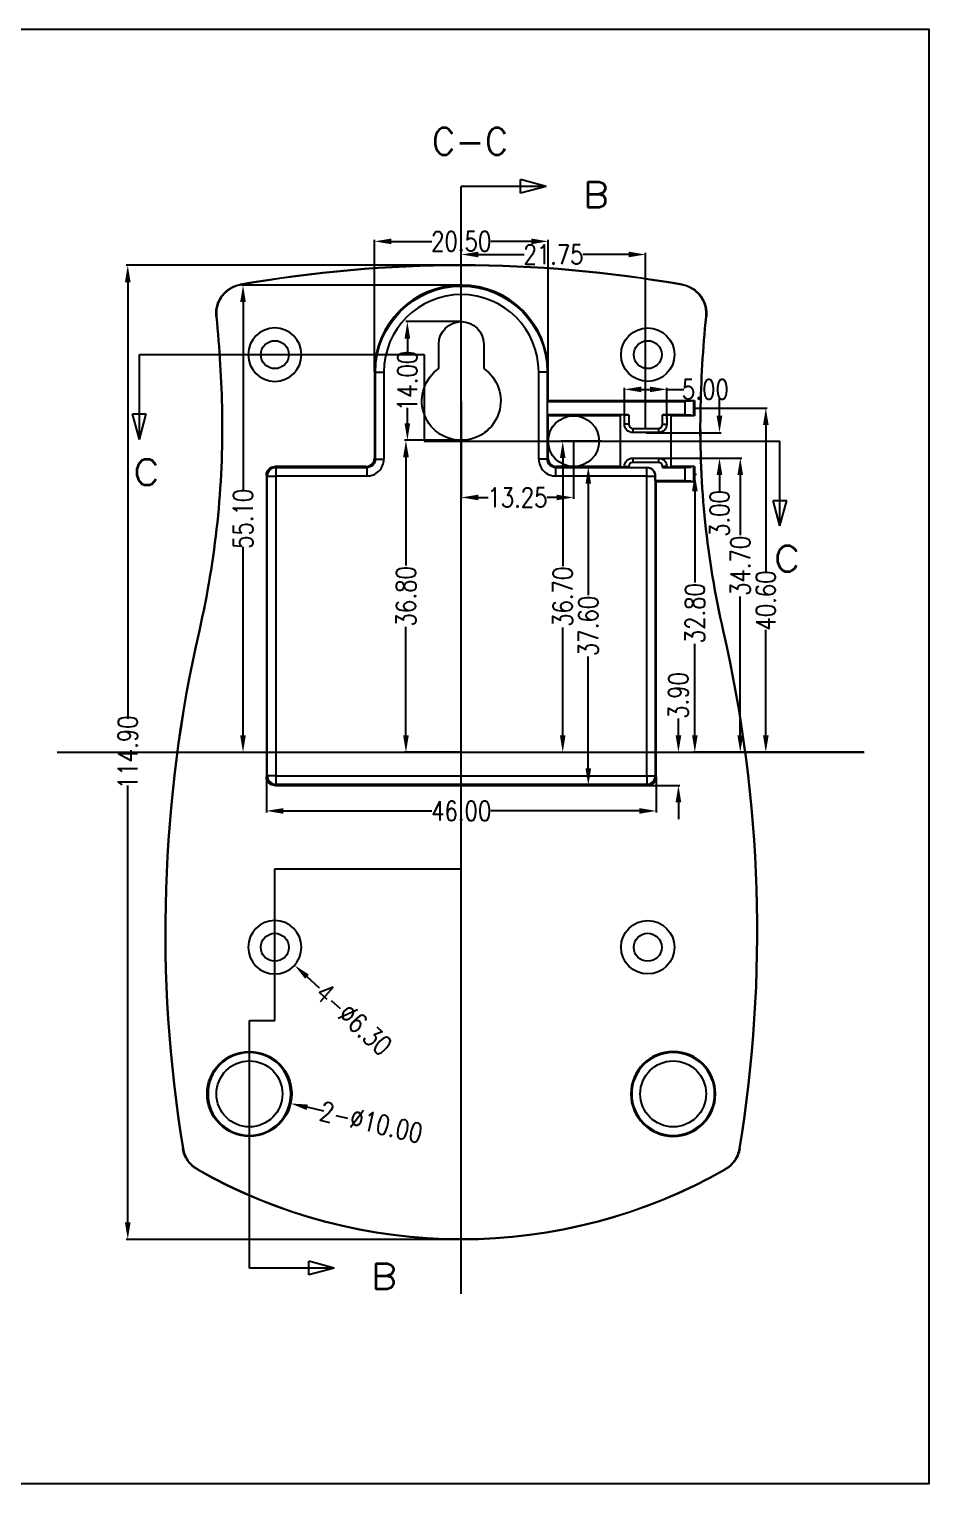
# Model space of a CAD drawing. Header units: inches. Extents: x 259 to 852, y 525 to 700.
# Drawn here: x 745.4 to 851.5, y 524.6 to 696.2 of the extents above; entities that cross this region are included whole.
import ezdxf
from ezdxf.lldxf.tags import DXFTag

# ---------------------------------------------------------------- set-up
doc = ezdxf.new("R2010")
doc.units = ezdxf.units.IN
doc.layers.add('14', color=7, linetype='Continuous')
doc.layers.add('9', color=7, linetype='Continuous')
doc.styles.add('blockfont', font='simplex.shx')
doc.styles.get("Standard").update_dxf_attribs({"font": 'txt.shx', "width": 0.8})
tags = doc.linetypes.add('PHANTOM', pattern=[50.5, 18, -6.5, 6.5, -6.5, 6.5, -6.5]).pattern_tags.tags
tags[14:15] = [DXFTag(74, 4), DXFTag(75, 0), DXFTag(340, '0'), DXFTag(46, 0.0), DXFTag(50, 0.0), DXFTag(44, 0.0), DXFTag(45, 0.0)]
tags[12:13] = [DXFTag(74, 4), DXFTag(75, 0), DXFTag(340, '0'), DXFTag(46, 0.0), DXFTag(50, 0.0), DXFTag(44, 0.0), DXFTag(45, 0.0)]
tags[10:11] = [DXFTag(74, 4), DXFTag(75, 0), DXFTag(340, '0'), DXFTag(46, 0.0), DXFTag(50, 0.0), DXFTag(44, 0.0), DXFTag(45, 0.0)]
tags[8:9] = [DXFTag(74, 4), DXFTag(75, 0), DXFTag(340, '0'), DXFTag(46, 0.0), DXFTag(50, 0.0), DXFTag(44, 0.0), DXFTag(45, 0.0)]
tags[6:7] = [DXFTag(74, 4), DXFTag(75, 0), DXFTag(340, '0'), DXFTag(46, 0.0), DXFTag(50, 0.0), DXFTag(44, 0.0), DXFTag(45, 0.0)]
tags[4:5] = [DXFTag(74, 4), DXFTag(75, 0), DXFTag(340, '0'), DXFTag(46, 0.0), DXFTag(50, 0.0), DXFTag(44, 0.0), DXFTag(45, 0.0)]
doc.dimstyles.get("Standard").update_dxf_attribs({"dimtxt": 2.3, "dimasz": 2, "dimexe": 0.18, "dimexo": 0.0625, "dimgap": 0.09, "dimtad": 0, "dimzin": 0, "dimdsep": 46, "dimtxsty": 'Standard', "dimcen": 0.09, "dimclrd": 4, "dimclre": 4, "dimclrt": 3, "dimadec": 0, "dimazin": 0, "dimtfac": 1, "dimtofl": 0, "dimtmove": 0, "dimatfit": 3, "dimfxl": 0, "dimtolj": 1, "dimtzin": 0, "dimarcsym": 0})

# ---------------------------------------------------------------- blocks, each defined once
blk = doc.blocks.new('ASSORTED_DRAFT3')
at = {"color": 13}
for p, q in [((657.33, 259.44), (656.53, 262.44)), ((656.53, 262.44), (658.14, 262.44)), ((657.33, 259.44), (658.14, 262.44))]:
    blk.add_line(p, q, dxfattribs=at)
blk = doc.blocks.new('ASSORTED_DRAFT4')
at = {"color": 13}
for p, q in [((550.8, 269.64), (549.99, 272.64)), ((549.99, 272.64), (551.6, 272.64)), ((550.8, 269.64), (551.6, 272.64))]:
    blk.add_line(p, q, dxfattribs=at)
blk = doc.blocks.new('ASSORTED_DRAFT5')
at = {"color": 13}
for p, q in [((614.1, 305.54), (611.1, 306.34)), ((611.1, 304.73), (611.1, 306.34)), ((614.1, 305.54), (611.1, 304.73))]:
    blk.add_line(p, q, dxfattribs=at)
blk = doc.blocks.new('ASSORTED_DRAFT6')
at = {"color": 13}
for p, q in [((589.1, 163.29), (586.1, 164.09)), ((586.1, 162.48), (586.1, 164.09)), ((589.1, 163.29), (586.1, 162.48))]:
    blk.add_line(p, q, dxfattribs=at)
blk = doc.blocks.new('*D85')
at = {"color": 4, "lineweight": -2}
for p, q in [((773.35, 607.98), (773.35, 603.85)), ((819.35, 607.98), (819.35, 603.85)), ((775.35, 604.03), (792.89, 604.03)), ((817.35, 604.03), (799.82, 604.03))]:
    blk.add_line(p, q, dxfattribs=at)
at = {"color": 4}
for points in [[(775.35, 604.36), (775.35, 603.69), (773.35, 604.03)], [(817.35, 604.36), (817.35, 603.69), (819.35, 604.03)]]:
    blk.add_solid(points, dxfattribs=at)
at = {"layer": 'Defpoints', "color": 0}
for p in [(773.35, 608.04), (819.35, 608.04), (819.35, 604.03)]:
    blk.add_point(p, dxfattribs=at)
at = {"color": 3, "insert": (796.35, 604.03), "char_height": 2.3, "attachment_point": 5}
blk.add_mtext('\\A1;46.00', dxfattribs=at)
blk = doc.blocks.new('*D86')
at = {"color": 4, "lineweight": -2}
for p, q in [((815.04, 644.64), (811.16, 644.64)), ((811.34, 642.64), (811.34, 629.46)), ((811.34, 609.04), (811.34, 622.23)), ((818.29, 607.04), (811.16, 607.04))]:
    blk.add_line(p, q, dxfattribs=at)
at = {"color": 4}
for points in [[(811.01, 642.64), (811.67, 642.64), (811.34, 644.64)], [(811.01, 609.04), (811.67, 609.04), (811.34, 607.04)]]:
    blk.add_solid(points, dxfattribs=at)
at = {"layer": 'Defpoints', "color": 0}
for p in [(811.34, 644.64), (815.1, 644.64), (818.35, 607.04)]:
    blk.add_point(p, dxfattribs=at)
at = {"color": 3, "insert": (811.34, 625.84), "char_height": 2.3, "attachment_point": 5, "rotation": 90}
blk.add_mtext('\\A1;37.60', dxfattribs=at)
blk = doc.blocks.new('*D87')
at = {"color": 4, "lineweight": -2}
for p, q in [((821.97, 612.94), (821.97, 614.94)), ((819.41, 610.94), (822.15, 610.94)), ((814.79, 607.04), (822.15, 607.04)), ((821.97, 605.04), (821.97, 603.04))]:
    blk.add_line(p, q, dxfattribs=at)
at = {"color": 4}
for points in [[(821.64, 612.94), (822.31, 612.94), (821.97, 610.94)], [(821.64, 605.04), (822.31, 605.04), (821.97, 607.04)]]:
    blk.add_solid(points, dxfattribs=at)
at = {"layer": 'Defpoints', "color": 0}
for p in [(819.35, 610.94), (821.97, 610.94), (814.72, 607.04)]:
    blk.add_point(p, dxfattribs=at)
at = {"color": 3, "insert": (821.97, 617.64), "char_height": 2.3, "attachment_point": 5, "rotation": 90}
blk.add_mtext('\\A1;3.90', dxfattribs=at)
blk = doc.blocks.new('*D88')
at = {"color": 4, "lineweight": -2}
for p, q in [((796.29, 666.04), (770.42, 666.04)), ((770.6, 664.04), (770.6, 641.8)), ((770.6, 612.94), (770.6, 635.18)), ((748.73, 610.94), (770.78, 610.94))]:
    blk.add_line(p, q, dxfattribs=at)
at = {"color": 4}
for points in [[(770.26, 664.04), (770.93, 664.04), (770.6, 666.04)], [(770.26, 612.94), (770.93, 612.94), (770.6, 610.94)]]:
    blk.add_solid(points, dxfattribs=at)
at = {"layer": 'Defpoints', "color": 0}
for p in [(796.35, 666.04), (748.67, 610.94), (770.6, 610.94)]:
    blk.add_point(p, dxfattribs=at)
at = {"color": 3, "insert": (770.6, 638.49), "char_height": 2.3, "attachment_point": 5, "rotation": 90}
blk.add_mtext('\\A1;55.10', dxfattribs=at)
blk = doc.blocks.new('*D89')
at = {"color": 4, "lineweight": -2}
for p, q in [((786.1, 655.86), (786.1, 671.39)), ((788.1, 671.21), (792.89, 671.21)), ((804.6, 671.21), (799.82, 671.21)), ((806.6, 655.86), (806.6, 671.39))]:
    blk.add_line(p, q, dxfattribs=at)
at = {"color": 4}
for points in [[(788.1, 671.54), (788.1, 670.87), (786.1, 671.21)], [(804.6, 671.54), (804.6, 670.87), (806.6, 671.21)]]:
    blk.add_solid(points, dxfattribs=at)
at = {"layer": 'Defpoints', "color": 0}
for p in [(806.6, 671.21), (786.1, 655.79), (806.6, 655.79)]:
    blk.add_point(p, dxfattribs=at)
at = {"color": 3, "insert": (796.35, 671.21), "char_height": 2.3, "attachment_point": 5}
blk.add_mtext('\\A1;20.50', dxfattribs=at)
blk = doc.blocks.new('*D90')
at = {"color": 4, "lineweight": -2}
for p, q in [((826.82, 650.64), (826.82, 652.64)), ((818.16, 648.64), (827, 648.64)), ((818.16, 645.64), (827, 645.64)), ((826.82, 643.64), (826.82, 641.64))]:
    blk.add_line(p, q, dxfattribs=at)
at = {"color": 4}
for points in [[(826.48, 650.64), (827.15, 650.64), (826.82, 648.64)], [(826.48, 643.64), (827.15, 643.64), (826.82, 645.64)]]:
    blk.add_solid(points, dxfattribs=at)
at = {"layer": 'Defpoints', "color": 0}
for p in [(818.1, 648.64), (818.1, 645.64), (826.82, 645.64)]:
    blk.add_point(p, dxfattribs=at)
at = {"color": 3, "insert": (826.82, 639.1), "char_height": 2.3, "attachment_point": 5, "rotation": 90}
blk.add_mtext('\\A1;3.00', dxfattribs=at)
blk = doc.blocks.new('*D91')
at = {"color": 4, "lineweight": -2}
for p, q in [((815.6, 650.25), (815.6, 653.93)), ((820.6, 650.25), (820.6, 653.93)), ((817.6, 653.75), (818.6, 653.75)), ((820.6, 653.75), (822.6, 653.75))]:
    blk.add_line(p, q, dxfattribs=at)
at = {"color": 4}
for points in [[(817.6, 654.08), (817.6, 653.41), (815.6, 653.75)], [(818.6, 654.08), (818.6, 653.41), (820.6, 653.75)]]:
    blk.add_solid(points, dxfattribs=at)
at = {"layer": 'Defpoints', "color": 0}
for p in [(820.6, 653.75), (815.6, 650.19), (820.6, 650.19)]:
    blk.add_point(p, dxfattribs=at)
at = {"color": 3, "insert": (825.15, 653.75), "char_height": 2.3, "attachment_point": 5}
blk.add_mtext('\\A1;5.00', dxfattribs=at)
blk = doc.blocks.new('*D92')
at = {"color": 4, "lineweight": -2}
for p, q in [((796.35, 661.81), (796.35, 669.84)), ((798.35, 669.66), (803.76, 669.66)), ((816.1, 669.66), (810.69, 669.66)), ((818.1, 649.21), (818.1, 669.84))]:
    blk.add_line(p, q, dxfattribs=at)
at = {"color": 4}
for points in [[(798.35, 669.99), (798.35, 669.33), (796.35, 669.66)], [(816.1, 669.99), (816.1, 669.33), (818.1, 669.66)]]:
    blk.add_solid(points, dxfattribs=at)
at = {"layer": 'Defpoints', "color": 0}
for p in [(796.35, 669.66), (796.35, 661.74), (818.1, 649.14)]:
    blk.add_point(p, dxfattribs=at)
at = {"color": 3, "insert": (807.23, 669.66), "char_height": 2.3, "attachment_point": 5}
blk.add_mtext('\\A1;21.75', dxfattribs=at)
blk = doc.blocks.new('*D93')
at = {"color": 4, "lineweight": -2}
for p, q in [((796.35, 652.33), (796.35, 640.82)), ((809.6, 647.58), (809.6, 640.82)), ((798.35, 641), (799.51, 641)), ((807.6, 641), (806.44, 641))]:
    blk.add_line(p, q, dxfattribs=at)
at = {"color": 4}
for points in [[(798.35, 641.33), (798.35, 640.67), (796.35, 641)], [(807.6, 641.33), (807.6, 640.67), (809.6, 641)]]:
    blk.add_solid(points, dxfattribs=at)
at = {"layer": 'Defpoints', "color": 0}
for p in [(796.35, 652.39), (809.6, 647.64), (796.35, 641)]:
    blk.add_point(p, dxfattribs=at)
at = {"color": 3, "insert": (802.98, 641), "char_height": 2.3, "attachment_point": 5}
blk.add_mtext('\\A1;13.25', dxfattribs=at)
blk = doc.blocks.new('*D94')
at = {"color": 4, "lineweight": -2}
for p, q in [((812.9, 647.64), (808.14, 647.64)), ((808.32, 645.64), (808.32, 632.91)), ((808.32, 612.94), (808.32, 625.68)), ((796.35, 610.94), (808.5, 610.94))]:
    blk.add_line(p, q, dxfattribs=at)
at = {"color": 4}
for points in [[(807.99, 645.64), (808.65, 645.64), (808.32, 647.64)], [(807.99, 612.94), (808.65, 612.94), (808.32, 610.94)]]:
    blk.add_solid(points, dxfattribs=at)
at = {"layer": 'Defpoints', "color": 0}
for p in [(812.96, 647.64), (796.29, 610.94), (808.32, 610.94)]:
    blk.add_point(p, dxfattribs=at)
at = {"color": 3, "insert": (808.32, 629.29), "char_height": 2.3, "attachment_point": 5, "rotation": 90}
blk.add_mtext('\\A1;36.70', dxfattribs=at)
blk = doc.blocks.new('*D95')
at = {"color": 4, "lineweight": -2}
for p, q in [((819.66, 645.64), (829.45, 645.64)), ((829.27, 643.64), (829.27, 636.55)), ((829.27, 612.94), (829.27, 629.31)), ((829.83, 610.94), (829.09, 610.94))]:
    blk.add_line(p, q, dxfattribs=at)
at = {"color": 4}
for points in [[(828.93, 643.64), (829.6, 643.64), (829.27, 645.64)], [(828.93, 612.94), (829.6, 612.94), (829.27, 610.94)]]:
    blk.add_solid(points, dxfattribs=at)
at = {"layer": 'Defpoints', "color": 0}
for p in [(819.6, 645.64), (829.27, 610.94), (829.89, 610.94)]:
    blk.add_point(p, dxfattribs=at)
at = {"color": 3, "insert": (829.27, 632.93), "char_height": 2.3, "attachment_point": 5, "rotation": 90}
blk.add_mtext('\\A1;34.70', dxfattribs=at)
blk = doc.blocks.new('*D96')
at = {"color": 4, "lineweight": -2}
for p, q in [((823.91, 643.74), (824.09, 643.74)), ((823.91, 641.74), (823.91, 630.96)), ((823.91, 612.94), (823.91, 623.73)), ((843.84, 610.94), (823.73, 610.94))]:
    blk.add_line(p, q, dxfattribs=at)
at = {"color": 4}
for points in [[(823.58, 641.74), (824.24, 641.74), (823.91, 643.74)], [(823.58, 612.94), (824.24, 612.94), (823.91, 610.94)]]:
    blk.add_solid(points, dxfattribs=at)
at = {"layer": 'Defpoints', "color": 0}
for p in [(823.85, 643.74), (823.91, 610.94), (843.91, 610.94)]:
    blk.add_point(p, dxfattribs=at)
at = {"color": 3, "insert": (823.91, 627.34), "char_height": 2.3, "attachment_point": 5, "rotation": 90}
blk.add_mtext('\\A1;32.80', dxfattribs=at)
blk = doc.blocks.new('*D97')
at = {"color": 4, "lineweight": -2}
for p, q in [((823.91, 651.54), (832.46, 651.54)), ((832.28, 649.54), (832.28, 632.32)), ((832.28, 612.94), (832.28, 625.39)), ((843.78, 610.94), (832.1, 610.94))]:
    blk.add_line(p, q, dxfattribs=at)
at = {"color": 4}
for points in [[(831.95, 649.54), (832.62, 649.54), (832.28, 651.54)], [(831.95, 612.94), (832.62, 612.94), (832.28, 610.94)]]:
    blk.add_solid(points, dxfattribs=at)
at = {"layer": 'Defpoints', "color": 0}
for p in [(823.85, 651.54), (832.28, 610.94), (843.84, 610.94)]:
    blk.add_point(p, dxfattribs=at)
at = {"color": 3, "insert": (832.28, 628.85), "char_height": 2.3, "attachment_point": 5, "rotation": 90}
blk.add_mtext('\\A1;40.60', dxfattribs=at)
blk = doc.blocks.new('*D98')
at = {"color": 4, "lineweight": -2}
for p, q in [((774.26, 587.94), (774.44, 587.94)), ((774.35, 587.85), (774.35, 588.03)), ((779.63, 583.13), (778.16, 584.47))]:
    blk.add_line(p, q, dxfattribs=at)
at = {"color": 4}
blk.add_solid([(778.38, 584.72), (777.93, 584.23), (776.68, 585.82)], dxfattribs=at)
at = {"layer": 'Defpoints', "color": 0}
for p in [(772.02, 590.07), (776.68, 585.82)]:
    blk.add_point(p, dxfattribs=at)
at = {"color": 3, "insert": (783.67, 579.45), "char_height": 2.3, "attachment_point": 5, "rotation": 317.6298}
blk.add_mtext('\\A1;4-∅6.30', dxfattribs=at)
blk = doc.blocks.new('*D99')
at = {"color": 4, "lineweight": -2}
for p, q in [((771.26, 570.64), (771.44, 570.64)), ((771.35, 570.55), (771.35, 570.73)), ((780.12, 568.62), (778.17, 569.07))]:
    blk.add_line(p, q, dxfattribs=at)
at = {"color": 4}
blk.add_solid([(778.25, 569.39), (778.1, 568.74), (776.22, 569.52)], dxfattribs=at)
at = {"layer": 'Defpoints', "color": 0}
for p in [(766.48, 571.77), (776.22, 569.52)]:
    blk.add_point(p, dxfattribs=at)
at = {"color": 3, "insert": (785.74, 567.32), "char_height": 2.3, "attachment_point": 5, "rotation": 346.9807}
blk.add_mtext('\\A1;2-∅10.00', dxfattribs=at)
blk = doc.blocks.new('*D100')
at = {"color": 4, "lineweight": -2}
for p, q in [((796.29, 661.74), (789.81, 661.74)), ((789.99, 659.74), (789.99, 657.9)), ((789.99, 649.74), (789.99, 651.59)), ((796.29, 647.74), (789.81, 647.74))]:
    blk.add_line(p, q, dxfattribs=at)
at = {"color": 4}
for points in [[(789.66, 659.74), (790.32, 659.74), (789.99, 661.74)], [(789.66, 649.74), (790.32, 649.74), (789.99, 647.74)]]:
    blk.add_solid(points, dxfattribs=at)
at = {"layer": 'Defpoints', "color": 0}
for p in [(796.35, 661.74), (789.99, 647.74), (796.35, 647.74)]:
    blk.add_point(p, dxfattribs=at)
at = {"color": 3, "insert": (789.99, 654.74), "char_height": 2.3, "attachment_point": 5, "rotation": 90}
blk.add_mtext('\\A1;14.00', dxfattribs=at)
blk = doc.blocks.new('*D101')
at = {"color": 4, "lineweight": -2}
for p, q in [((796.29, 647.74), (789.64, 647.74)), ((789.82, 645.74), (789.82, 632.96)), ((789.82, 612.94), (789.82, 625.73)), ((796.23, 610.94), (789.64, 610.94))]:
    blk.add_line(p, q, dxfattribs=at)
at = {"color": 4}
for points in [[(789.49, 645.74), (790.16, 645.74), (789.82, 647.74)], [(789.49, 612.94), (790.16, 612.94), (789.82, 610.94)]]:
    blk.add_solid(points, dxfattribs=at)
at = {"layer": 'Defpoints', "color": 0}
for p in [(796.35, 647.74), (789.82, 610.94), (796.29, 610.94)]:
    blk.add_point(p, dxfattribs=at)
at = {"color": 3, "insert": (789.82, 629.34), "char_height": 2.3, "attachment_point": 5, "rotation": 90}
blk.add_mtext('\\A1;36.80', dxfattribs=at)
blk = doc.blocks.new('*D104')
at = {"color": 4, "lineweight": -2}
for p, q in [((796.29, 668.39), (756.82, 668.39)), ((757, 666.39), (757, 614.87)), ((757, 555.49), (757, 607.02)), ((796.29, 553.49), (756.82, 553.49))]:
    blk.add_line(p, q, dxfattribs=at)
at = {"color": 4}
for points in [[(756.66, 666.39), (757.33, 666.39), (757, 668.39)], [(756.66, 555.49), (757.33, 555.49), (757, 553.49)]]:
    blk.add_solid(points, dxfattribs=at)
at = {"layer": 'Defpoints', "color": 0}
for p in [(796.35, 668.39), (757, 553.49), (796.35, 553.49)]:
    blk.add_point(p, dxfattribs=at)
at = {"color": 3, "insert": (757, 610.94), "char_height": 2.3, "attachment_point": 5, "rotation": 90}
blk.add_mtext('\\A1;114.90', dxfattribs=at)

msp = doc.modelspace()

# ---------------------------------------------------------------- linework, layer by layer
msp.add_lwpolyline([(602.989, 696.246), (851.527, 696.246), (851.527, 524.646), (602.989, 524.646)], close=True)
at = {"layer": '14', "color": 7}
for p, q in [((793.702, 656.215), (793.702, 659.094)), ((799.002, 659.094), (799.002, 656.215)), ((786.216, 655.794), (786.102, 655.794)), ((786.102, 655.794), (786.102, 645.644)), ((786.216, 655.794), (787.216, 655.794)), ((786.216, 645.53), (786.216, 655.794)), ((787.216, 655.794), (787.216, 645.53)), ((805.488, 645.53), (805.488, 655.794)), ((806.488, 655.794), (805.488, 655.794)), ((806.488, 655.794), (806.488, 645.53)), ((806.488, 655.794), (806.602, 655.794)), ((806.602, 652.444), (806.602, 655.794)), ((806.497, 652.339), (806.602, 652.444)), ((806.497, 652.339), (806.497, 650.749)), ((806.497, 652.339), (822.765, 652.339)), ((806.602, 652.444), (823.852, 652.444)), ((822.765, 650.749), (822.765, 652.339)), ((823.764, 652.356), (823.852, 652.444)), ((823.764, 652.356), (823.764, 650.732)), ((823.852, 652.444), (823.852, 650.644)), ((768.133, 651.029), (768.093, 651.028)), ((806.602, 650.644), (806.497, 650.749)), ((816.102, 650.749), (806.497, 650.749)), ((806.602, 647.644), (806.602, 650.644)), ((809.602, 650.644), (806.602, 650.644)), ((815.102, 650.644), (809.602, 650.644)), ((815.602, 650.729), (815.102, 650.729)), ((815.102, 650.644), (815.102, 650.729)), ((815.102, 650.644), (815.102, 644.644)), ((815.602, 649.644), (815.602, 650.74)), ((816.102, 650.749), (816.102, 649.644)), ((822.765, 650.749), (820.102, 650.749)), ((820.102, 649.644), (820.102, 650.749)), ((820.602, 650.74), (820.602, 649.644)), ((820.602, 650.729), (821.102, 650.729)), ((821.102, 650.729), (821.102, 650.644)), ((823.852, 650.644), (821.102, 650.644)), ((821.102, 644.644), (821.102, 650.644)), ((823.764, 650.732), (823.852, 650.644)), ((824.571, 651.029), (824.611, 651.028)), ((816.102, 649.644), (815.602, 649.644)), ((816.602, 649.144), (819.602, 649.144)), ((816.602, 649.144), (816.602, 648.644)), ((819.602, 649.144), (819.602, 648.644)), ((820.102, 649.644), (820.602, 649.644)), ((806.602, 645.644), (806.602, 647.644)), ((819.602, 648.644), (816.602, 648.644)), ((786.102, 645.644), (786.216, 645.53)), ((786.216, 645.53), (787.216, 645.53)), ((806.488, 645.53), (805.488, 645.53)), ((806.488, 645.53), (806.602, 645.644)), ((816.602, 645.644), (816.602, 645.144)), ((816.602, 645.644), (819.602, 645.644)), ((819.602, 645.644), (819.602, 645.144)), ((773.466, 643.53), (773.352, 643.644)), ((773.352, 643.644), (773.352, 608.044)), ((773.466, 643.53), (774.466, 643.53)), ((773.466, 608.158), (773.466, 643.53)), ((774.352, 644.644), (774.466, 644.53)), ((785.102, 644.644), (774.352, 644.644)), ((774.466, 644.53), (774.466, 643.53)), ((774.466, 644.53), (785.216, 644.53)), ((785.216, 643.53), (774.466, 643.53)), ((774.466, 643.53), (774.466, 608.158)), ((785.216, 644.53), (785.102, 644.644)), ((785.216, 644.53), (785.216, 643.53)), ((807.602, 644.644), (807.488, 644.53)), ((807.488, 644.53), (818.238, 644.53)), ((807.488, 643.53), (807.488, 644.53)), ((818.238, 643.53), (807.488, 643.53)), ((809.602, 644.644), (807.602, 644.644)), ((815.102, 644.644), (809.602, 644.644)), ((815.102, 644.644), (815.102, 644.558)), ((815.602, 644.558), (815.102, 644.558)), ((815.602, 644.548), (815.602, 644.644)), ((815.602, 644.644), (816.102, 644.644)), ((816.102, 644.644), (816.102, 644.539)), ((816.102, 644.539), (818.247, 644.539)), ((819.602, 645.144), (816.602, 645.144)), ((818.238, 644.53), (818.247, 644.539)), ((818.238, 643.53), (818.238, 644.53)), ((818.238, 608.158), (818.238, 643.53)), ((818.238, 643.53), (819.238, 643.53)), ((819.247, 643.539), (819.238, 643.53)), ((819.238, 643.53), (819.238, 608.158)), ((819.247, 642.949), (819.247, 643.539)), ((820.602, 644.644), (820.102, 644.644)), ((820.102, 644.539), (820.102, 644.644)), ((820.102, 644.539), (822.765, 644.539)), ((820.602, 644.644), (820.602, 644.548)), ((820.602, 644.558), (821.102, 644.558)), ((821.102, 644.558), (821.102, 644.644)), ((823.852, 644.644), (821.102, 644.644)), ((822.765, 642.949), (822.765, 644.539)), ((823.764, 644.556), (823.852, 644.644)), ((823.764, 644.556), (823.764, 642.932)), ((823.852, 644.644), (823.852, 642.844)), ((819.352, 642.844), (819.247, 642.949)), ((822.765, 642.949), (819.247, 642.949)), ((819.352, 608.044), (819.352, 642.844)), ((823.852, 642.844), (819.352, 642.844)), ((823.764, 642.932), (823.852, 642.844)), ((765.445, 625.263), (765.406, 625.272)), ((827.259, 625.263), (827.298, 625.272)), ((773.352, 608.044), (773.466, 608.158)), ((774.466, 608.158), (773.466, 608.158)), ((774.466, 608.158), (818.238, 608.158)), ((774.466, 608.158), (774.466, 607.158)), ((818.238, 608.158), (818.238, 607.158)), ((818.238, 608.158), (819.238, 608.158)), ((819.238, 608.158), (819.352, 608.044)), ((774.466, 607.158), (774.352, 607.044)), ((774.352, 607.044), (818.352, 607.044)), ((818.238, 607.158), (774.466, 607.158)), ((818.352, 607.044), (818.238, 607.158))]:
    msp.add_line(p, q, dxfattribs=at)
at = {"layer": '14', "color": 7, "extrusion": (0, 0, -1)}
for centre, radius in [((-774.352, 657.844), 3.15), ((-774.352, 587.944), 3.15), ((-771.352, 570.644), 4.886), ((-821.352, 570.644), 5), ((-821.352, 570.644), 4.886)]:
    msp.add_circle(centre, radius, dxfattribs=at)
at = {"layer": '14', "color": 7}
for centre, radius in [((818.352, 657.844), 3.15), ((774.352, 657.844), 1.65), ((818.352, 657.844), 1.65), ((818.352, 587.944), 3.15), ((774.352, 587.944), 1.65), ((818.352, 587.944), 1.65), ((771.352, 570.644), 5), ((771.352, 570.644), 3.886), ((821.352, 570.644), 3.886)]:
    msp.add_circle(centre, radius, dxfattribs=at)
for centre, radius, start, end in [((796.352, 518.444), 149.95, 79.97908, 100.02092), ((796.352, 518.444), 149.91, 79.99365, 100.00635), ((796.352, 655.794), 10.25, 0, 180), ((796.352, 655.794), 9.136, 0, 180), ((816.602, 649.644), 0.5, 180, 270), ((819.602, 649.644), 0.5, 270, 0), ((816.602, 644.644), 0.5, 90, 180), ((819.602, 644.644), 0.5, 0, 90), ((920.182, 589.841), 158.78, 167.10626, 189.29649), ((920.182, 589.841), 158.74, 167.10626, 189.28941), ((672.522, 589.841), 158.74, 350.71059, 12.89374), ((672.522, 589.841), 158.78, 350.70351, 12.89374), ((796.352, 616.444), 62.95, 240.32184, 299.67816), ((796.352, 616.444), 62.91, 240.3403, 299.6597)]:
    msp.add_arc(centre, radius, start, end, dxfattribs=at)
at = {"layer": '14', "color": 7, "extrusion": (0, 0, -1)}
for centre, radius, start, end in [((-796.352, 655.794), 10.136, 0, 180), ((-631.301, 648.687), 136.812, 174.26248, 179.01963), ((-631.301, 648.687), 136.852, 174.27769, 179.01963), ((-796.352, 659.094), 2.65, 0, 180), ((-961.403, 648.687), 136.852, 0.98037, 5.72231), ((-961.403, 648.687), 136.812, 0.98037, 5.73752), ((-796.352, 652.394), 4.65, 124.74273, 55.25727), ((-660.905, 649.194), 107.204, 179.01963, 192.89374), ((-660.905, 649.194), 107.244, 179.01963, 192.89374), ((-809.602, 647.644), 3, 0, 90), ((-809.602, 647.644), 3, 90, 270), ((-931.799, 649.194), 107.244, 347.10626, 0.98037), ((-931.799, 649.194), 107.204, 347.10626, 0.98037), ((-816.602, 649.644), 1, 270, 0), ((-819.602, 649.644), 1, 180, 270), ((-809.602, 647.644), 3, 270, 0), ((-816.602, 644.644), 1, 0, 90), ((-819.602, 644.644), 1, 90, 180)]:
    msp.add_arc(centre, radius, start, end, dxfattribs=at)
for centre, major_axis, ratio, start_param, end_param in [((822.765, 652.357), (-1, 0), 0.0174551, 3.9269908, 4.712389), ((816.102, 650.74), (-0.5, 0), 0.0174551, 0, 1.5707963), ((820.102, 650.74), (-0.5, 0), 0.0174551, 1.5707963, 3.1415927), ((822.765, 650.731), (-1, 0), 0.0174551, 1.5707963, 2.3561945), ((785.215, 645.531), (-0.708, 0.708), 0.999087, 2.3558901, 3.9272952), ((807.489, 645.531), (0.708, 0.708), 0.999087, 2.3558901, 3.9272952), ((774.352, 643.644), (-0.707, 0.707), 0.9996955, 5.4977871, 7.0685835), ((816.102, 644.548), (-0.5, 0), 0.0174551, 4.712389, 6.2831853), ((818.247, 643.539), (0.707, 0.707), 0.9996955, 5.4977871, 7.0685835), ((820.102, 644.548), (-0.5, 0), 0.0174551, 3.1415927, 4.712389), ((822.765, 644.557), (-1, 0), 0.0174551, 3.9269908, 4.712389), ((822.765, 642.931), (-1, 0), 0.0174551, 1.5707963, 2.3561945), ((774.352, 608.044), (-0.707, -0.707), 0.9996955, 5.4977871, 7.0685835), ((818.352, 608.044), (0.707, -0.707), 0.9996955, 5.4977871, 7.0685835)]:
    msp.add_ellipse(centre, major_axis=major_axis, ratio=ratio, start_param=start_param, end_param=end_param, dxfattribs=at)
at = {"layer": '14', "color": 7}
for centre, major_axis, start_param, end_param in [((785.102, 645.644), (0.707, -0.707), 5.4977871, 7.0685835), ((785.215, 645.531), (1.415, -1.415), 5.4977871, 7.0685835), ((807.489, 645.531), (-1.415, -1.415), 5.4977871, 7.0685835), ((807.602, 645.644), (-0.707, -0.707), 5.4977871, 7.0685835), ((774.466, 643.53), (0.707, 0.707), 0.7857027, 2.3558899), ((818.238, 643.53), (0.707, -0.707), 0.7857027, 2.3558899), ((774.466, 608.158), (-0.707, 0.707), 0.7857027, 2.3558899), ((818.238, 608.158), (-0.707, -0.707), 0.7857027, 2.3558899)]:
    msp.add_ellipse(centre, major_axis=major_axis, ratio=0.9996955, start_param=start_param, end_param=end_param, dxfattribs=at)
for points, knots in [([(767.428, 662.365), (767.406, 662.58), (767.405, 662.795), (767.432, 663.115), (767.447, 663.221), (767.485, 663.432), (767.51, 663.538), (767.597, 663.85), (767.674, 664.05), (767.817, 664.338), (767.869, 664.431), (767.982, 664.615), (768.044, 664.705), (768.238, 664.962), (768.383, 665.12), (768.621, 665.336), (768.705, 665.405), (768.878, 665.535), (768.967, 665.595), (769.241, 665.763), (769.433, 665.857), (769.735, 665.972), (769.839, 666.006), (770.047, 666.064), (770.153, 666.087), (770.26, 666.106)], [0, 0, 0, 0, 0.125, 0.125, 0.1875, 0.1875, 0.25, 0.25, 0.375, 0.375, 0.4375, 0.4375, 0.5, 0.5, 0.625, 0.625, 0.6875, 0.6875, 0.75, 0.75, 0.875, 0.875, 0.9375, 0.9375, 1, 1, 1, 1]), ([(770.304, 666.073), (770.09, 666.036), (769.884, 665.979), (769.584, 665.865), (769.485, 665.823), (769.292, 665.728), (769.197, 665.676), (768.92, 665.507), (768.749, 665.379), (768.511, 665.164), (768.434, 665.088), (768.288, 664.929), (768.219, 664.845), (768.024, 664.588), (767.911, 664.407), (767.768, 664.118), (767.724, 664.019), (767.646, 663.817), (767.612, 663.715), (767.525, 663.406), (767.486, 663.196), (767.458, 662.874), (767.453, 662.765), (767.455, 662.548), (767.46, 662.44), (767.471, 662.332)], [0, 0, 0, 0, 0.125, 0.125, 0.1875, 0.1875, 0.25, 0.25, 0.375, 0.375, 0.4375, 0.4375, 0.5, 0.5, 0.625, 0.625, 0.6875, 0.6875, 0.75, 0.75, 0.875, 0.875, 0.9375, 0.9375, 1, 1, 1, 1]), ([(770.26, 666.106), (770.267, 666.101), (770.274, 666.096), (770.288, 666.085), (770.296, 666.079), (770.304, 666.073)], [0, 0, 0, 0, 0.476713, 0.476713, 1, 1, 1, 1]), ([(822.4, 666.073), (822.408, 666.079), (822.415, 666.085), (822.43, 666.096), (822.437, 666.101), (822.444, 666.106)], [0, 0, 0, 0, 0.523287, 0.523287, 1, 1, 1, 1]), ([(825.233, 662.332), (825.254, 662.548), (825.256, 662.763), (825.228, 663.082), (825.213, 663.189), (825.175, 663.4), (825.15, 663.506), (825.063, 663.818), (824.986, 664.017), (824.843, 664.305), (824.791, 664.399), (824.677, 664.583), (824.616, 664.673), (824.421, 664.93), (824.277, 665.087), (824.038, 665.304), (823.955, 665.373), (823.782, 665.502), (823.693, 665.563), (823.419, 665.73), (823.227, 665.825), (822.924, 665.94), (822.821, 665.973), (822.612, 666.031), (822.507, 666.055), (822.4, 666.073)], [0, 0, 0, 0, 0.125, 0.125, 0.1875, 0.1875, 0.25, 0.25, 0.375, 0.375, 0.4375, 0.4375, 0.5, 0.5, 0.625, 0.625, 0.6875, 0.6875, 0.75, 0.75, 0.875, 0.875, 0.9375, 0.9375, 1, 1, 1, 1]), ([(822.444, 666.106), (822.658, 666.069), (822.865, 666.011), (823.165, 665.898), (823.263, 665.855), (823.456, 665.761), (823.552, 665.709), (823.828, 665.54), (823.999, 665.412), (824.237, 665.196), (824.314, 665.12), (824.46, 664.961), (824.529, 664.878), (824.724, 664.621), (824.837, 664.439), (824.98, 664.151), (825.024, 664.051), (825.102, 663.85), (825.136, 663.748), (825.223, 663.438), (825.261, 663.228), (825.29, 662.906), (825.294, 662.797), (825.293, 662.581), (825.287, 662.473), (825.276, 662.365)], [0, 0, 0, 0, 0.125, 0.125, 0.1875, 0.1875, 0.25, 0.25, 0.375, 0.375, 0.4375, 0.4375, 0.5, 0.5, 0.625, 0.625, 0.6875, 0.6875, 0.75, 0.75, 0.875, 0.875, 0.9375, 0.9375, 1, 1, 1, 1]), ([(767.471, 662.332), (767.464, 662.338), (767.456, 662.344), (767.441, 662.354), (767.434, 662.36), (767.428, 662.365)], [0, 0, 0, 0, 0.523287, 0.523287, 1, 1, 1, 1]), ([(825.276, 662.365), (825.269, 662.36), (825.263, 662.354), (825.248, 662.344), (825.24, 662.338), (825.233, 662.332)], [0, 0, 0, 0, 0.476713, 0.476713, 1, 1, 1, 1]), ([(763.487, 564.191), (763.493, 564.196), (763.499, 564.2), (763.512, 564.209), (763.518, 564.213), (763.524, 564.217)], [0, 0, 0, 0, 0.493902, 0.493902, 1, 1, 1, 1]), ([(765.184, 561.752), (764.959, 561.879), (764.754, 562.03), (764.471, 562.287), (764.382, 562.379), (764.212, 562.573), (764.133, 562.674), (763.914, 562.988), (763.793, 563.212), (763.599, 563.689), (763.529, 563.937), (763.487, 564.191)], [0, 0, 0, 0, 0.25, 0.25, 0.375, 0.375, 0.5, 0.5, 0.75, 0.75, 1, 1, 1, 1]), ([(763.524, 564.217), (763.566, 563.962), (763.635, 563.717), (763.778, 563.362), (763.833, 563.247), (763.955, 563.02), (764.023, 562.91), (764.241, 562.596), (764.408, 562.404), (764.789, 562.056), (764.997, 561.904), (765.221, 561.777)], [0, 0, 0, 0, 0.25, 0.25, 0.375, 0.375, 0.5, 0.5, 0.75, 0.75, 1, 1, 1, 1]), ([(827.483, 561.777), (827.707, 561.904), (827.913, 562.055), (828.196, 562.312), (828.285, 562.404), (828.455, 562.598), (828.534, 562.699), (828.753, 563.013), (828.875, 563.237), (829.069, 563.715), (829.138, 563.962), (829.18, 564.217)], [0, 0, 0, 0, 0.25, 0.25, 0.375, 0.375, 0.5, 0.5, 0.75, 0.75, 1, 1, 1, 1]), ([(829.216, 564.191), (829.175, 563.937), (829.106, 563.691), (828.962, 563.337), (828.908, 563.221), (828.785, 562.994), (828.718, 562.885), (828.5, 562.571), (828.332, 562.379), (827.952, 562.031), (827.744, 561.879), (827.52, 561.752)], [0, 0, 0, 0, 0.25, 0.25, 0.375, 0.375, 0.5, 0.5, 0.75, 0.75, 1, 1, 1, 1]), ([(829.18, 564.217), (829.186, 564.213), (829.192, 564.209), (829.204, 564.2), (829.21, 564.196), (829.216, 564.191)], [0, 0, 0, 0, 0.506098, 0.506098, 1, 1, 1, 1]), ([(765.221, 561.777), (765.215, 561.772), (765.209, 561.768), (765.196, 561.76), (765.19, 561.756), (765.184, 561.752)], [0, 0, 0, 0, 0.506098, 0.506098, 1, 1, 1, 1]), ([(827.52, 561.752), (827.514, 561.756), (827.508, 561.76), (827.495, 561.768), (827.489, 561.772), (827.483, 561.777)], [0, 0, 0, 0, 0.493902, 0.493902, 1, 1, 1, 1])]:
    msp.add_open_spline(points, degree=3, knots=knots, dxfattribs=at)
at = {"layer": '9', "color": 1, "linetype": 'PHANTOM'}
for p, q in [((806.352, 677.687), (796.352, 677.687)), ((796.352, 547.075), (796.352, 677.687)), ((758.37, 647.844), (758.37, 657.844)), ((791.977, 647.644), (833.951, 647.644)), ((833.951, 637.644), (833.951, 647.644)), ((748.669, 610.944), (843.907, 610.944)), ((774.352, 579.294), (774.352, 597.21)), ((774.352, 597.21), (796.352, 597.21)), ((771.352, 550.103), (771.352, 579.294)), ((771.352, 579.294), (774.352, 579.294)), ((781.352, 550.103), (771.352, 550.103))]:
    msp.add_line(p, q, dxfattribs=at)
at = {"layer": '9', "color": 13, "linetype": 'PHANTOM'}
msp.add_line((758.37, 657.844), (791.977, 657.844), dxfattribs=at)
at = {"layer": '9', "color": 13}
msp.add_line((791.977, 657.844), (791.977, 647.644), dxfattribs=at)

# ---------------------------------------------------------------- block references
at = {"layer": '9', "color": 1, "linetype": 'PHANTOM'}
for name, p in [('ASSORTED_DRAFT5', (192.254, 372.149)), ('ASSORTED_DRAFT4', (207.573, 378.207)), ('ASSORTED_DRAFT3', (176.616, 378.207)), ('ASSORTED_DRAFT6', (192.254, 386.817))]:
    msp.add_blockref(name, p, dxfattribs=at)

# ---------------------------------------------------------------- texts
at = {"layer": '9', "color": 1, "linetype": 'PHANTOM', "line_spacing_factor": 0.903614, "style": 'blockfont'}
for s, insert, char_height, attachment_point in [('\\W00.977;\\Fsimplex.shx|c134; \\H3.17;C-C\\H3.17;', (796.32, 681.421), 3.175, 8), ('\\W01.150;\\Fsimplex.shx|c134;B', (810.684, 675.218), 3, 7), ('\\W01.153;\\Fsimplex.shx|c134;C', (757.636, 642.484), 3, 7), ('\\W01.153;\\Fsimplex.shx|c134;C', (833.216, 632.284), 3, 7), ('\\W01.150;\\Fsimplex.shx|c134;B', (785.684, 547.635), 3, 7)]:
    msp.add_mtext(s, dxfattribs=dict(at, insert=insert, char_height=char_height, attachment_point=attachment_point))

# ---------------------------------------------------------------- dimensions: what is measured, and where the dimension line sits
for base, p1, p2, picture, middle in [((806.602, 671.208), (786.102, 655.794), (806.602, 655.794), '*D89', (796.352, 671.208)), ((796.352, 669.659), (818.102, 649.144), (796.352, 661.744), '*D92', (807.227, 669.659)), ((820.602, 653.746), (815.602, 650.192), (820.602, 650.192), '*D91', (825.145, 653.746)), ((796.352, 640.999), (809.602, 647.644), (796.352, 652.394), '*D93', (802.977, 640.999)), ((819.352, 604.028), (773.352, 608.044), (819.352, 608.044), '*D85', (796.352, 604.028))]:
    dim = msp.add_linear_dim(base=base, p1=p1, p2=p2, dimstyle='Standard')
    dim.commit()
    dim.dimension.update_dxf_attribs({"geometry": picture, "text_midpoint": middle})
for base, p1, p2, picture, middle in [((756.996, 553.494), (796.352, 668.394), (796.352, 553.494), '*D104', (756.996, 610.944)), ((770.597, 610.944), (796.352, 666.044), (748.669, 610.944), '*D88', (770.597, 638.494)), ((789.99, 647.744), (796.352, 661.744), (796.352, 647.744), '*D100', (789.99, 654.744)), ((826.818, 645.644), (818.102, 648.644), (818.102, 645.644), '*D90', (826.818, 639.101)), ((789.823, 610.944), (796.352, 647.744), (796.288, 610.944), '*D101', (789.823, 629.344)), ((808.32, 610.944), (812.964, 647.644), (796.288, 610.944), '*D94', (808.32, 629.294)), ((811.338, 644.644), (818.352, 607.044), (815.102, 644.644), '*D86', (811.338, 625.844)), ((823.911, 610.944), (823.852, 643.744), (843.907, 610.944), '*D96', (823.911, 627.344)), ((821.975, 610.944), (814.724, 607.044), (819.352, 610.944), '*D87', (821.975, 617.641))]:
    dim = msp.add_linear_dim(base=base, p1=p1, p2=p2, angle=90, dimstyle='Standard')
    dim.commit()
    dim.dimension.update_dxf_attribs({"geometry": picture, "text_midpoint": middle})
for base, p1, p2, picture, middle in [((832.283, 610.944), (823.852, 651.544), (843.844, 610.944), '*D97', (832.283, 628.853)), ((829.265, 610.944), (819.602, 645.644), (829.893, 610.944), '*D95', (829.265, 632.928))]:
    dim = msp.add_linear_dim(base=base, p1=p1, p2=p2, angle=90, dimstyle='Standard')
    dim.commit()
    dim.dimension.update_dxf_attribs({"geometry": picture, "text_midpoint": middle, "dimtype": 160})
for p1, p2, text, picture, middle in [((772.025, 590.067), (776.679, 585.821), '4-<>', '*D98', (783.666, 579.448)), ((766.48, 571.77), (776.223, 569.518), '2-<>', '*D99', (785.736, 567.318))]:
    dim = msp.add_diameter_dim_2p(p1=p1, p2=p2, text=text, dimstyle='Standard')
    dim.commit()
    dim.dimension.update_dxf_attribs({"geometry": picture, "text_midpoint": middle})

doc.saveas('drawing.dxf')
